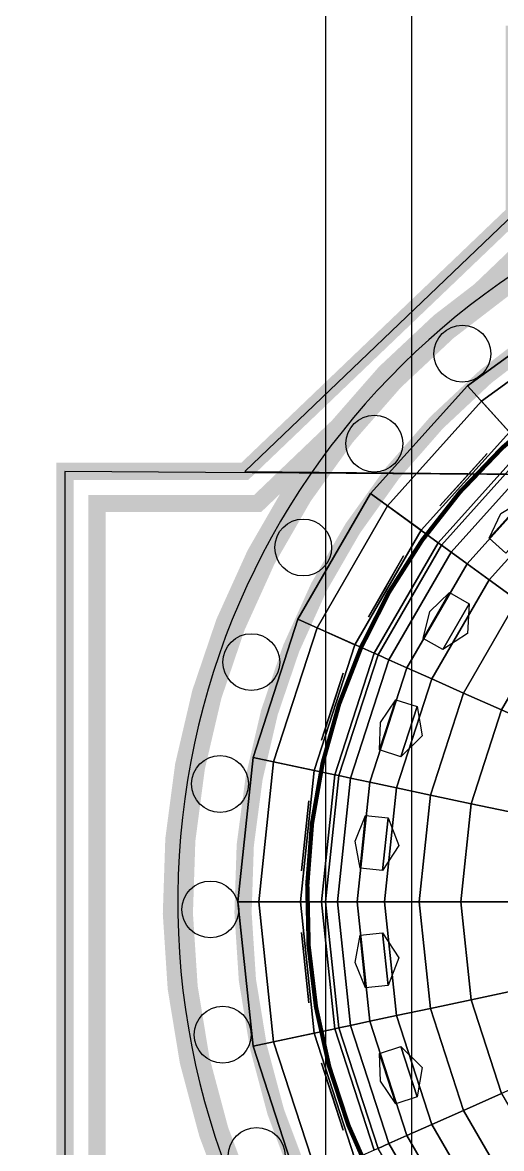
# Model space of a CAD drawing. Extents: x -180 to 300, y -124 to 240.
# Drawn here: x 39.38 to 50.5, y 47.69 to 73.82 of the extents above; entities that cross this region are included whole.
import ezdxf

# ---------------------------------------------------------------- set-up
doc = ezdxf.new("R2010")
doc.units = 0
doc.header["$MEASUREMENT"] = 0
for name, color, linetype in [('DOME', 254, 'CONTINUOUS'), ('GROUNDS', 3, 'CONTINUOUS'), ('TOP2', 130, 'CONTINUOUS')]:
    doc.layers.add(name, color=color, linetype=linetype)

msp = doc.modelspace()

# ---------------------------------------------------------------- linework, layer by layer
at = {"layer": 'DOME', "const_width": 0.4}
for points, elevation in [([(40.36820158207607, 43.71954211447081), (44.52198968008599, 43.71954211447082), (50.51180252359485, 37.4588921786693), (50.51180252359485, 33.28579242353523), (70.19804872698835, 33.28579242353523), (70.19804872698835, 37.43958052154514), (76.45869866278986, 43.42939336505402), (80.63179841792393, 43.42939336505402), (80.63179841792395, 63.11563956844752), (76.47801031991402, 63.11563956844752), (70.48819747640515, 69.37628950424906), (70.48819747640515, 73.54938925938309), (50.80195127301165, 73.54938925938309), (50.80195127301165, 69.39560116137321), (44.54130133721014, 63.40578831786431), (40.36820158207608, 63.40578831786432)], 17.5), ([(41.11385762542567, 44.46519815782042), (44.84055056120176, 44.46519815782042), (51.25745856694445, 37.75814140266093), (51.25745856694445, 34.03144846688483), (69.45239268363875, 34.03144846688483), (69.45239268363875, 37.75814140266093), (76.15944943879823, 44.17504940840362), (79.88614237457433, 44.17504940840362), (79.88614237457433, 62.36998352509791), (76.15944943879823, 62.36998352509791), (69.74254143305555, 69.0770402802574), (69.74254143305555, 72.80373321603349), (51.54760731636125, 72.80373321603349), (51.54760731636125, 69.0770402802574), (44.84055056120177, 62.66013227451472), (41.11385762542567, 62.66013227451472)], 11.6)]:
    msp.add_lwpolyline(points, close=True, dxfattribs=dict(at, elevation=elevation))
at = {"layer": 'DOME'}
for points, const_width, elevation in [([(60.18216490273075, 70.9275137303428, 437.2563035401743), (60.34235563532658, 70.92968857354123, 437.2563035401743)], 0.7, 29.25), ([(60.18216490273075, 70.9275137303428, 437.2563035401743), (60.34235563532658, 70.92968857354123, 437.2563035401743)], 0.4, 27.5), ([(60.18216490273075, 70.9275137303428, 437.2563035401743), (60.34235563532658, 70.92968857354123, 437.2563035401743)], 0.4, 17.5), ([(60.20962042373598, 69.41495561512389, 437.2563035401765), (60.35597341449205, 69.41694258903529, 437.2563035401765)], 0.4, 17.5), ([(70.0071018022947, 64.38077093328363, 39073.79658690718), (70.00822405755575, 64.37979763007108, 39073.79658690718)], 0.1, 38.3421)]:
    msp.add_lwpolyline(points, format="xyb", dxfattribs=dict(at, const_width=const_width, elevation=elevation))
at = {"layer": 'DOME', "elevation": 27.5}
msp.add_lwpolyline([(60.18216490273075, 70.9275137303428, 437.2563035401743), (60.34235563532658, 70.92968857354123, 437.2563035401743)], format="xyb", dxfattribs=at)
at = {"layer": 'DOME'}
for centre in [(49.59201990688844, 66.13737733295086, 17.5), (47.54896889004094, 64.04998432974416, 17.5), (45.89942839993162, 61.63953143064664, 17.5), (44.69351888964461, 58.97925902724935, 17.5), (43.96788130943038, 56.14999815036671, 17.5), (43.74456378997343, 53.23771446006771, 17.5), (44.03035172109829, 50.3308962225955, 17.5), (44.81656158113341, 47.51786563917457, 17.5)]:
    msp.add_circle(centre, 0.6598154246334786, dxfattribs=at)
at = {"layer": 'DOME', "linetype": 'Continuous'}
for points in [[(50.80195127301165, 69.39560116137321, 17.5), (44.54130133721014, 63.40578831786431, 17.5), (76.47801031991402, 63.11563956844752, 17.5), (70.48819747640515, 69.37628950424906, 17.5)], [(52.44151520069653, 67.37529594587426, 28.5), (52.44151520069653, 67.37529594587426, 29.78622431949375), (49.71564235981684, 65.39483340104039, 29.78622431949375), (49.71564235981684, 65.39483340104039, 28.5)], [(52.44151520069653, 67.37529594587426, 29.78622431949375), (53.16670200230828, 66.11923556050434, 30.60037694725843), (50.68613172838869, 64.31699576279584, 30.60037694725843), (49.71564235981684, 65.39483340104039, 29.78622431949375)], [(53.16670200230828, 66.11923556050434, 36.81598755502481), (52.68438436538726, 66.9546342130381, 37.62329856406874), (50.0406647426876, 65.03385947502451, 37.62329856406874), (50.68613172838869, 64.31699576279584, 36.81598755502481)], [(52.68438436538726, 66.9546342130381, 37.62329856406874), (53.41230753428174, 65.69383430050632, 39.06089023421959), (51.01481608545767, 63.95195480240645, 39.06089023421959), (50.0406647426876, 65.03385947502451, 37.62329856406874)], [(49.71564235981685, 65.39483340104039, 28.5), (49.71564235981685, 65.39483340104039, 29.78622431949375), (47.4610976969026, 62.89090788316645, 29.78622431949375), (47.4610976969026, 62.89090788316645, 28.5)], [(49.71564235981685, 65.39483340104039, 29.78622431949375), (50.68613172838867, 64.31699576279584, 30.60037694725843), (48.63447459010325, 62.03839966887739, 30.60037694725843), (47.4610976969026, 62.89090788316645, 29.78622431949375)], [(50.68613172838867, 64.31699576279584, 36.81598755502481), (50.04066474268761, 65.03385947502454, 37.62329856406874), (47.8540682601915, 62.60539805668284, 37.62329856406874), (48.63447459010325, 62.03839966887739, 36.81598755502481)], [(50.04066474268761, 65.03385947502454, 37.62329856406874), (51.01481608545765, 63.95195480240645, 39.06089023421959), (49.03187268866131, 61.74967304972651, 39.06089023421959), (47.8540682601915, 62.60539805668284, 37.62329856406874)], [(50.68613172838866, 64.31699576279586, 30.60037694725843), (50.68613172838866, 64.31699576279586, 36.81598755502481), (48.63447459010324, 62.0383996688774, 36.81598755502481), (48.63447459010324, 62.0383996688774, 30.60037694725843)], [(51.01481608545765, 63.95195480240645, 39.06089023421959), (51.07729448027234, 63.88256551521883, 39.92779463253945), (49.10741262467081, 61.6947900736528, 39.92779463253945), (49.03187268866131, 61.74967304972651, 39.06089023421959)], [(51.07729448027234, 63.88256551521883, 39.92779463253945), (51.26313092947508, 63.67617322902285, 41.64176032783411), (49.3320994707821, 61.53154552446955, 41.64176032783411), (49.10741262467081, 61.6947900736528, 39.92779463253945)], [(51.26313092947508, 63.67617322902285, 41.64176032783411), (51.57020616214044, 63.33513163263061, 43.31633693023668), (49.7033709078036, 61.26180103603977, 43.31633693023668), (49.3320994707821, 61.53154552446955, 41.64176032783411)], [(40.36820158207607, 43.71954211447081, 17.5), (80.63179841792393, 43.42939336505402, 17.5), (80.63179841792395, 63.11563956844752, 17.5), (40.36820158207608, 63.40578831786432, 17.5)], [(51.57020616214044, 63.33513163263061, 43.31633693023668), (51.99501830543721, 62.8633299498338, 44.93242763973232), (50.21699297213287, 60.88863276298264, 44.93242763973232), (49.7033709078036, 61.26180103603977, 43.31633693023668)], [(47.4610976969026, 62.89090788316645, 28.5), (47.4610976969026, 62.89090788316645, 29.78622431949375), (45.77641563222872, 59.97295295255125, 29.78622431949375), (45.77641563222872, 59.97295295255125, 28.5)], [(47.4610976969026, 62.89090788316645, 29.78622431949375), (48.63447459010324, 62.03839966887739, 30.60037694725843), (47.1013978493383, 59.38303286197038, 30.60037694725843), (45.77641563222872, 59.97295295255125, 29.78622431949375)], [(51.99501830543721, 62.8633299498338, 44.93242763973232), (52.53272281983654, 62.26614858686176, 46.47160262692962), (50.86710833969667, 60.41629630033771, 46.47160262692962), (50.21699297213287, 60.88863276298264, 44.93242763973232)], [(48.63447459010324, 62.03839966887739, 36.81598755502481), (47.8540682601915, 62.60539805668284, 37.62329856406874), (46.22015967663806, 59.7753853750454, 37.62329856406874), (47.1013978493383, 59.38303286197038, 36.81598755502481)], [(47.8540682601915, 62.60539805668284, 37.62329856406874), (49.03187268866128, 61.74967304972651, 39.06089023421959), (47.55014148555078, 59.18323932277895, 39.06089023421959), (46.22015967663806, 59.7753853750454, 37.62329856406874)], [(48.63447459010322, 62.0383996688774, 30.60037694725843), (48.63447459010322, 62.0383996688774, 36.81598755502481), (47.10139784933828, 59.38303286197039, 36.81598755502481), (47.10139784933828, 59.38303286197039, 30.60037694725843)], [(49.03187268866128, 61.74967304972651, 39.06089023421959), (49.10741262467079, 61.6947900736528, 39.92779463253945), (47.63544150507066, 59.14526130723132, 39.92779463253945), (47.55014148555078, 59.18323932277895, 39.06089023421959)], [(49.10741262467079, 61.6947900736528, 39.92779463253945), (49.3320994707821, 61.53154552446955, 41.64176032783411), (47.88915885474833, 59.03229906519434, 41.64176032783411), (47.63544150507066, 59.14526130723132, 39.92779463253945)], [(49.3320994707821, 61.53154552446955, 41.64176032783411), (49.70337090780359, 61.26180103603974, 43.31633693023668), (48.30840015277012, 58.84564081324905, 43.31633693023668), (47.88915885474833, 59.03229906519434, 41.64176032783411)], [(49.70337090780359, 61.26180103603974, 43.31633693023668), (50.21699297213286, 60.88863276298264, 44.93242763973232), (48.88838438928859, 58.58741519412428, 44.93242763973232), (48.30840015277012, 58.84564081324905, 43.31633693023668)], [(50.21699297213286, 60.88863276298264, 44.93242763973232), (50.86710833969667, 60.41629630033771, 46.47160262692962), (49.62249744885469, 58.26056700174581, 46.47160262692962), (48.88838438928859, 58.58741519412428, 44.93242763973232)], [(50.86710833969667, 60.41629630033771, 46.47160262692962), (51.64630312262443, 59.85017815294077, 47.91630920604747), (50.50236753750769, 57.86882359893255, 47.91630920604747), (49.62249744885469, 58.26056700174581, 46.47160262692962)], [(45.77641563222872, 59.97295295255128, 28.5), (45.77641563222872, 59.97295295255128, 29.78622431949375), (44.73522485602292, 56.76849724156395, 29.78622431949375), (44.73522485602292, 56.76849724156395, 28.5)], [(45.77641563222872, 59.97295295255128, 29.78622431949375), (47.1013978493383, 59.38303286197041, 30.60037694725843), (46.15390431618364, 56.46694761340032, 30.60037694725843), (44.73522485602292, 56.76849724156395, 29.78622431949375)], [(51.64630312262443, 59.85017815294077, 47.91630920604747), (52.54569141690862, 59.19673430795311, 49.25007200499363), (51.5179606543557, 57.41665241070993, 49.25007200499363), (50.50236753750769, 57.86882359893255, 47.91630920604747)], [(47.1013978493383, 59.38303286197041, 36.81598755502481), (46.22015967663806, 59.77538537504543, 37.62329856406874), (45.21034863749185, 56.66750656420726, 37.62329856406874), (46.15390431618364, 56.46694761340032, 36.81598755502481)], [(46.22015967663806, 59.77538537504543, 37.62329856406874), (47.55014148555078, 59.18323932277895, 39.06089023421959), (46.63438123983723, 56.36481909054672, 39.06089023421959), (45.21034863749185, 56.66750656420726, 37.62329856406874)], [(47.10139784933828, 59.38303286197042, 30.60037694725843), (47.10139784933828, 59.38303286197042, 36.81598755502481), (46.15390431618363, 56.46694761340034, 36.81598755502481), (46.15390431618363, 56.46694761340034, 30.60037694725843)], [(47.55014148555078, 59.18323932277895, 39.06089023421959), (47.63544150507066, 59.14526130723132, 39.92779463253945), (46.72571332269955, 56.34540585704335, 39.92779463253945), (46.63438123983723, 56.36481909054672, 39.06089023421959)], [(47.63544150507066, 59.14526130723132, 39.92779463253945), (47.88915885474835, 59.03229906519434, 41.64176032783411), (46.99737251029177, 56.28766291418268, 41.64176032783411), (46.72571332269955, 56.34540585704335, 39.92779463253945)], [(47.88915885474835, 59.03229906519434, 41.64176032783411), (48.30840015277012, 58.84564081324908, 43.31633693023668), (47.44626081284733, 56.19224876001755, 43.31633693023668), (46.99737251029177, 56.28766291418268, 41.64176032783411)], [(48.30840015277012, 58.84564081324908, 43.31633693023668), (48.88838438928859, 58.58741519412428, 44.93242763973232), (48.06725912734599, 56.06025149348486, 44.93242763973232), (47.44626081284733, 56.19224876001755, 43.31633693023668)], [(48.88838438928859, 58.58741519412428, 44.93242763973232), (49.6224974488547, 58.26056700174584, 46.47160262692962), (48.85328561554607, 55.89317640577147, 46.47160262692962), (48.06725912734599, 56.06025149348486, 44.93242763973232)], [(49.6224974488547, 58.26056700174584, 46.47160262692962), (50.50236753750769, 57.86882359893255, 47.91630920604747), (49.79537646496505, 55.6929288140382, 47.91630920604747), (48.85328561554607, 55.89317640577147, 46.47160262692962)], [(50.50236753750769, 57.86882359893255, 47.91630920604747), (51.5179606543557, 57.41665241070993, 49.25007200499363), (50.88278811181415, 55.46179233326401, 49.25007200499363), (49.79537646496505, 55.6929288140382, 47.91630920604747)], [(44.73522485602294, 56.76849724156395, 28.5), (44.73522485602294, 56.76849724156395, 29.78622431949375), (44.38303040139307, 53.41759084145914, 29.78622431949375), (44.38303040139307, 53.41759084145914, 28.5)], [(44.73522485602294, 56.76849724156395, 29.78622431949375), (46.15390431618367, 56.46694761340029, 30.60037694725843), (45.83340400461658, 53.41759084145914, 30.60037694725843), (44.38303040139307, 53.41759084145914, 29.78622431949375)], [(46.15390431618367, 56.46694761340029, 36.81598755502481), (45.21034863749186, 56.66750656420726, 37.62329856406874), (44.86876873077453, 53.41759084145914, 37.62329856406874), (45.83340400461658, 53.41759084145914, 36.81598755502481)], [(45.21034863749186, 56.66750656420726, 37.62329856406874), (46.63438123983723, 56.36481909054672, 39.06089023421959), (46.32461506856349, 53.41759084145917, 39.06089023421959), (44.86876873077453, 53.41759084145914, 37.62329856406874)], [(46.15390431618366, 56.46694761340031, 30.60037694725843), (46.15390431618366, 56.46694761340031, 36.81598755502481), (45.83340400461657, 53.41759084145916, 36.81598755502481), (45.83340400461657, 53.41759084145916, 30.60037694725843)], [(46.63438123983723, 56.36481909054672, 39.06089023421959), (46.72571332269956, 56.34540585704335, 39.92779463253945), (46.41798756448722, 53.41759084145917, 39.92779463253945), (46.32461506856349, 53.41759084145917, 39.06089023421959)], [(46.72571332269956, 56.34540585704335, 39.92779463253945), (46.9973725102918, 56.28766291418265, 41.64176032783411), (46.69571577993082, 53.41759084145914, 41.64176032783411), (46.41798756448722, 53.41759084145917, 39.92779463253945)], [(46.9973725102918, 56.28766291418265, 41.64176032783411), (47.44626081284736, 56.19224876001755, 43.31633693023668), (47.15463251419342, 53.41759084145914, 43.31633693023668), (46.69571577993082, 53.41759084145914, 41.64176032783411)], [(47.44626081284736, 56.19224876001755, 43.31633693023668), (48.06725912734602, 56.06025149348483, 44.93242763973232), (47.78950430044817, 53.41759084145917, 44.93242763973232), (47.15463251419342, 53.41759084145914, 43.31633693023668)], [(48.06725912734602, 56.06025149348483, 44.93242763973232), (48.85328561554608, 55.89317640577147, 46.47160262692962), (48.5930910879743, 53.41759084145914, 46.47160262692962), (47.78950430044817, 53.41759084145917, 44.93242763973232)], [(48.85328561554608, 55.89317640577147, 46.47160262692962), (49.79537646496507, 55.6929288140382, 47.91630920604747), (49.5562288073862, 53.41759084145917, 47.91630920604747), (48.5930910879743, 53.41759084145914, 46.47160262692962)], [(49.79537646496507, 55.6929288140382, 47.91630920604747), (50.88278811181416, 55.46179233326401, 49.25007200499363), (50.66793387728906, 53.41759084145917, 49.25007200499363), (49.5562288073862, 53.41759084145917, 47.91630920604747)], [(44.38303040139306, 53.41759084145917, 28.5), (44.38303040139306, 53.41759084145917, 29.78622431949375), (44.73522485602294, 50.06668444135437, 29.78622431949375), (44.73522485602294, 50.06668444135437, 28.5)], [(44.38303040139306, 53.41759084145917, 29.78622431949375), (45.83340400461657, 53.41759084145917, 30.60037694725843), (46.15390431618366, 50.36823406951802, 30.60037694725843), (44.73522485602294, 50.06668444135437, 29.78622431949375)], [(45.83340400461657, 53.41759084145917, 36.81598755502481), (44.86876873077452, 53.41759084145917, 37.62329856406874), (45.21034863749186, 50.16767511871106, 37.62329856406874), (46.15390431618366, 50.36823406951802, 36.81598755502481)], [(44.86876873077452, 53.41759084145917, 37.62329856406874), (46.32461506856347, 53.41759084145917, 39.06089023421959), (46.63438123983723, 50.47036259237163, 39.06089023421959), (45.21034863749186, 50.16767511871106, 37.62329856406874)], [(45.83340400461655, 53.41759084145919, 30.60037694725843), (45.83340400461655, 53.41759084145919, 36.81598755502481), (46.15390431618364, 50.36823406951804, 36.81598755502481), (46.15390431618364, 50.36823406951804, 30.60037694725843)], [(46.32461506856347, 53.41759084145917, 39.06089023421959), (46.41798756448721, 53.41759084145917, 39.92779463253945), (46.72571332269955, 50.489775825875, 39.92779463253945), (46.63438123983723, 50.47036259237163, 39.06089023421959)], [(46.41798756448721, 53.41759084145917, 39.92779463253945), (46.69571577993081, 53.41759084145917, 41.64176032783411), (46.99737251029178, 50.54751876873567, 41.64176032783411), (46.72571332269955, 50.489775825875, 39.92779463253945)], [(46.69571577993081, 53.41759084145917, 41.64176032783411), (47.15463251419341, 53.41759084145917, 43.31633693023668), (47.44626081284734, 50.64293292290077, 43.31633693023668), (46.99737251029178, 50.54751876873567, 41.64176032783411)], [(47.15463251419341, 53.41759084145917, 43.31633693023668), (47.78950430044816, 53.41759084145917, 44.93242763973232), (48.06725912734601, 50.77493018943349, 44.93242763973232), (47.44626081284734, 50.64293292290077, 43.31633693023668)], [(47.78950430044816, 53.41759084145917, 44.93242763973232), (48.59309108797429, 53.41759084145917, 46.47160262692962), (48.85328561554608, 50.94200527714685, 46.47160262692962), (48.06725912734601, 50.77493018943349, 44.93242763973232)], [(48.59309108797429, 53.41759084145917, 46.47160262692962), (49.55622880738619, 53.41759084145917, 47.91630920604747), (49.79537646496506, 51.14225286888015, 47.91630920604747), (48.85328561554608, 50.94200527714685, 46.47160262692962)], [(49.55622880738619, 53.41759084145917, 47.91630920604747), (50.66793387728904, 53.41759084145917, 49.25007200499363), (50.88278811181415, 51.37338934965433, 49.25007200499363), (49.79537646496506, 51.14225286888015, 47.91630920604747)], [(49.79537646496506, 51.14225286888015, 47.91630920604747), (50.88278811181414, 51.37338934965433, 49.25007200499363), (51.5179606543557, 49.41852927220845, 49.25007200499363), (50.50236753750769, 48.9663580839858, 47.91630920604747)], [(48.85328561554607, 50.94200527714688, 46.47160262692962), (49.79537646496506, 51.14225286888015, 47.91630920604747), (50.50236753750769, 48.9663580839858, 47.91630920604747), (49.6224974488547, 48.57461468117251, 46.47160262692962)], [(47.44626081284734, 50.6429329229008, 43.31633693023668), (48.06725912734601, 50.77493018943349, 44.93242763973232), (48.88838438928859, 48.24776648879407, 44.93242763973232), (48.30840015277013, 47.98954086966927, 43.31633693023668)], [(48.06725912734601, 50.77493018943349, 44.93242763973232), (48.85328561554607, 50.94200527714688, 46.47160262692962), (49.6224974488547, 48.57461468117251, 46.47160262692962), (48.88838438928859, 48.24776648879407, 44.93242763973232)], [(45.21034863749185, 50.16767511871109, 37.62329856406874), (46.63438123983721, 50.47036259237163, 39.06089023421959), (47.55014148555078, 47.65194236013943, 39.06089023421959), (46.22015967663808, 47.05979630787292, 37.62329856406874)], [(46.63438123983721, 50.47036259237163, 39.06089023421959), (46.72571332269953, 50.489775825875, 39.92779463253945), (47.63544150507066, 47.68992037568705, 39.92779463253945), (47.55014148555078, 47.65194236013943, 39.06089023421959)], [(46.72571332269953, 50.489775825875, 39.92779463253945), (46.99737251029178, 50.5475187687357, 41.64176032783411), (47.88915885474835, 47.80288261772401, 41.64176032783411), (47.63544150507066, 47.68992037568705, 39.92779463253945)], [(46.99737251029178, 50.5475187687357, 41.64176032783411), (47.44626081284734, 50.6429329229008, 43.31633693023668), (48.30840015277013, 47.98954086966927, 43.31633693023668), (47.88915885474835, 47.80288261772401, 41.64176032783411)], [(44.73522485602292, 50.0666844413544, 29.78622431949375), (46.15390431618366, 50.36823406951802, 30.60037694725843), (47.1013978493383, 47.45214882094794, 30.60037694725843), (45.77641563222873, 46.86222873036706, 29.78622431949375)], [(46.15390431618366, 50.36823406951802, 36.81598755502481), (45.21034863749185, 50.16767511871109, 37.62329856406874), (46.22015967663808, 47.05979630787292, 37.62329856406874), (47.1013978493383, 47.45214882094794, 36.81598755502481)], [(46.15390431618364, 50.36823406951804, 30.60037694725843), (46.15390431618364, 50.36823406951804, 36.81598755502481), (47.10139784933828, 47.45214882094795, 36.81598755502481), (47.10139784933828, 47.45214882094795, 30.60037694725843)], [(44.73522485602292, 50.0666844413544, 28.5), (44.73522485602292, 50.0666844413544, 29.78622431949375), (45.77641563222873, 46.86222873036706, 29.78622431949375), (45.77641563222873, 46.86222873036706, 28.5)], [(49.6224974488547, 48.57461468117251, 46.47160262692962), (50.50236753750771, 48.9663580839858, 47.91630920604747), (51.64630312262443, 46.98500352997758, 47.91630920604747), (50.86710833969668, 46.41888538258064, 46.47160262692962)], [(48.8883843892886, 48.24776648879407, 44.93242763973232), (49.6224974488547, 48.57461468117251, 46.47160262692962), (50.86710833969668, 46.41888538258064, 46.47160262692962), (50.21699297213287, 45.94654891993571, 44.93242763973232)], [(48.30840015277013, 47.98954086966927, 43.31633693023668), (48.8883843892886, 48.24776648879407, 44.93242763973232), (50.21699297213287, 45.94654891993571, 44.93242763973232), (49.7033709078036, 45.57338064687858, 43.31633693023668)], [(47.88915885474836, 47.80288261772401, 41.64176032783411), (48.30840015277013, 47.98954086966927, 43.31633693023668), (49.7033709078036, 45.57338064687858, 43.31633693023668), (49.3320994707821, 45.3036361584488, 41.64176032783411)], [(47.63544150507067, 47.68992037568702, 39.92779463253945), (47.88915885474836, 47.80288261772401, 41.64176032783411), (49.3320994707821, 45.3036361584488, 41.64176032783411), (49.1074126246708, 45.14039160926555, 39.92779463253945)]]:
    msp.add_3dface(points, dxfattribs=at)
at = {"layer": 'DOME', "color": 45, "linetype": 'Continuous'}
for points in [[(49.62125726500231, 63.21285479692686, 36.05193826067828), (49.07417159121438, 62.60525460093421, 35.24958649994252), (50.16834293879027, 63.82045499291952, 35.24958649994252)], [(50.16834293879027, 63.82045499291952, 35.24958649994252), (49.07417159121438, 62.60525460093421, 35.24958649994252), (49.07417159121438, 62.60525460093422, 31.85855436669958), (50.16834293879026, 63.82045499291952, 31.85855436669958)], [(50.60239286580858, 61.50428757201976, 44.76020080996754), (50.21474246370594, 61.85332956184666, 43.48856376000145), (51.03537097438785, 62.76472985583563, 43.48856376000145), (51.4230213764905, 62.41568786600873, 44.76020080996754)], [(51.03537097438785, 62.76472985583563, 43.48856376000145), (50.21474246370594, 61.85332956184666, 43.48856376000145), (50.49092527988502, 62.42980219912999, 42.8527452350184)], [(47.82243400377415, 60.73698698204943, 36.05193826067828), (47.41363064865268, 60.0289188006744, 35.24958649994252), (48.23123735889565, 61.44505516342446, 35.24958649994252)], [(48.23123735889565, 61.44505516342446, 35.24958649994252), (47.41363064865268, 60.0289188006744, 35.24958649994252), (47.41363064865267, 60.0289188006744, 31.85855436669958), (48.23123735889564, 61.44505516342446, 31.85855436669958)], [(49.13736053830357, 59.26974561199927, 44.76020080996754), (48.68561131729206, 59.53056314635647, 43.48856376000145), (49.29881634997429, 60.592665418419, 43.48856376000145), (49.75056557098578, 60.33184788406181, 44.76020080996754)], [(49.29881634997429, 60.592665418419, 43.48856376000145), (48.68561131729206, 59.53056314635647, 43.48856376000145), (48.83590347557379, 60.15186010969045, 42.8527452350184)], [(49.71613742458231, 59.64365680228052, 45.36196463051936), (49.13736053830357, 59.26974561199927, 44.76020080996754), (49.75056557098578, 60.33184788406181, 44.76020080996754)], [(46.5776812102921, 57.94122643346876, 36.05193826067828), (46.32502684211205, 57.16363624392555, 35.24958649994252), (46.83033557847219, 58.71881662301197, 35.24958649994252)], [(46.83033557847219, 58.71881662301197, 35.24958649994252), (46.32502684211205, 57.16363624392555, 35.24958649994252), (46.32502684211204, 57.16363624392555, 31.85855436669958), (46.83033557847217, 58.71881662301198, 31.85855436669958)], [(48.16893007926816, 56.77943640675196, 44.76020080996754), (47.67282564803928, 56.94063050784666, 43.48856376000145), (48.05180720030938, 58.10701579216147, 43.48856376000145), (48.54791163153827, 57.94582169106678, 44.76020080996754)], [(48.05180720030938, 58.10701579216147, 43.48856376000145), (47.67282564803928, 56.94063050784666, 43.48856376000145), (47.69065865992494, 57.57959813861999, 42.8527452350184)], [(48.65731879415485, 57.26551122144554, 45.36196463051936), (48.16893007926816, 56.77943640675196, 44.76020080996754), (48.54791163153827, 57.94582169106678, 44.76020080996754)], [(45.94140055461794, 54.94776130270537, 36.05193826067828), (45.85593738163894, 54.13463352756873, 35.24958649994252), (46.02686372759698, 55.76088907784203, 35.24958649994252)], [(46.02686372759698, 55.76088907784203, 35.24958649994252), (45.85593738163894, 54.13463352756873, 35.24958649994252), (45.85593738163892, 54.13463352756873, 31.85855436669958), (46.02686372759696, 55.76088907784203, 31.85855436669958)], [(47.34884380904729, 55.41641579320073, 43.48856376000145), (47.22064904957876, 54.19672413049576, 43.48856376000145), (47.10524352687668, 54.82543647713678, 42.8527452350184)], [(47.73942654680715, 54.14219841837652, 44.76020080996754), (47.22064904957876, 54.19672413049576, 43.48856376000145), (47.34884380904729, 55.41641579320073, 43.48856376000145), (47.86762130627568, 55.3618900810815, 44.76020080996754)], [(48.11608215991216, 54.71919305563458, 45.36196463051936), (47.73942654680715, 54.14219841837652, 44.76020080996754), (47.86762130627568, 55.3618900810815, 44.76020080996754)], [(45.94140055461794, 51.88742038021302, 36.05193826067828), (46.02686372759698, 51.07429260507637, 35.24958649994252), (45.85593738163894, 52.70054815534967, 35.24958649994252)], [(45.85593738163894, 52.70054815534967, 35.24958649994252), (46.02686372759698, 51.07429260507637, 35.24958649994252), (46.02686372759696, 51.07429260507637, 31.85855436669958), (45.85593738163892, 52.70054815534967, 31.85855436669958)], [(47.22064904957875, 52.63845755242261, 43.48856376000145), (47.34884380904727, 51.41876588971764, 43.48856376000145), (47.10524352687667, 52.00974520578158, 42.8527452350184)], [(47.86762130627567, 51.47329160183687, 44.76020080996754), (47.34884380904727, 51.41876588971764, 43.48856376000145), (47.22064904957875, 52.63845755242261, 43.48856376000145), (47.73942654680715, 52.69298326454184, 44.76020080996754)], [(48.11608215991215, 52.11598862728378, 45.36196463051936), (47.86762130627567, 51.47329160183687, 44.76020080996754), (47.73942654680715, 52.69298326454184, 44.76020080996754)], [(48.54791163153826, 48.88935999185158, 44.76020080996754), (48.05180720030938, 48.72816589075689, 43.48856376000145), (47.67282564803927, 49.8945511750717, 43.48856376000145), (48.16893007926816, 50.0557452761664, 44.76020080996754)], [(48.65731879415485, 49.5696704614728, 45.36196463051936), (48.54791163153826, 48.88935999185158, 44.76020080996754), (48.16893007926816, 50.0557452761664, 44.76020080996754)], [(46.5776812102921, 48.89395524944962, 36.05193826067828), (46.83033557847217, 48.11636505990641, 35.24958649994252), (46.32502684211204, 49.67154543899284, 35.24958649994252)], [(46.32502684211204, 49.67154543899284, 35.24958649994252), (46.83033557847217, 48.11636505990641, 35.24958649994252), (46.83033557847216, 48.11636505990641, 31.85855436669958), (46.32502684211202, 49.67154543899284, 31.85855436669958)], [(47.67282564803927, 49.8945511750717, 43.48856376000145), (48.05180720030938, 48.72816589075689, 43.48856376000145), (47.69065865992494, 49.25558354429836, 42.8527452350184)]]:
    msp.add_3dface(points, dxfattribs=at)
at = {"layer": 'GROUNDS', "linetype": 'Continuous'}
msp.add_3dface([(-180, 240, -6), (-180, -120, -6), (300, -120, -6), (300, 240, -6)], dxfattribs=at)
at = {"layer": 'TOP2', "linetype": 'Continuous'}
for points in [[(-54.99091876391377, 101.8544197817928, -6), (-54.99091876391377, -6.955460070287529, -6), (176.0221910834507, -6.955460070287529, -6), (176.0221910834507, 101.8544197817928, -6)], [(48.41759084145917, 100.5824091585408, 11.5), (46.41759084145916, 100.5824091585408, 11.5), (46.41759084145916, 18.41759084145917, 11.5), (48.41759084145916, 18.41759084145917, 11.5)], [(48.41759084145917, 32.2767736207285, 11.5), (48.41759084145917, 100.5824091585408, 11.5), (60.5, 100.5824091585408, 11.5), (60.5, 32.2767736207285, 11.5)], [(35.41759084145916, 96.58240915854083, 11.5), (46.41759084145916, 96.58240915854081, 11.5), (46.41759084145916, 18.41759084145917, 11.5), (35.41759084145916, 18.41759084145917, 11.5)]]:
    msp.add_3dface(points, dxfattribs=at)

doc.saveas('drawing.dxf')
